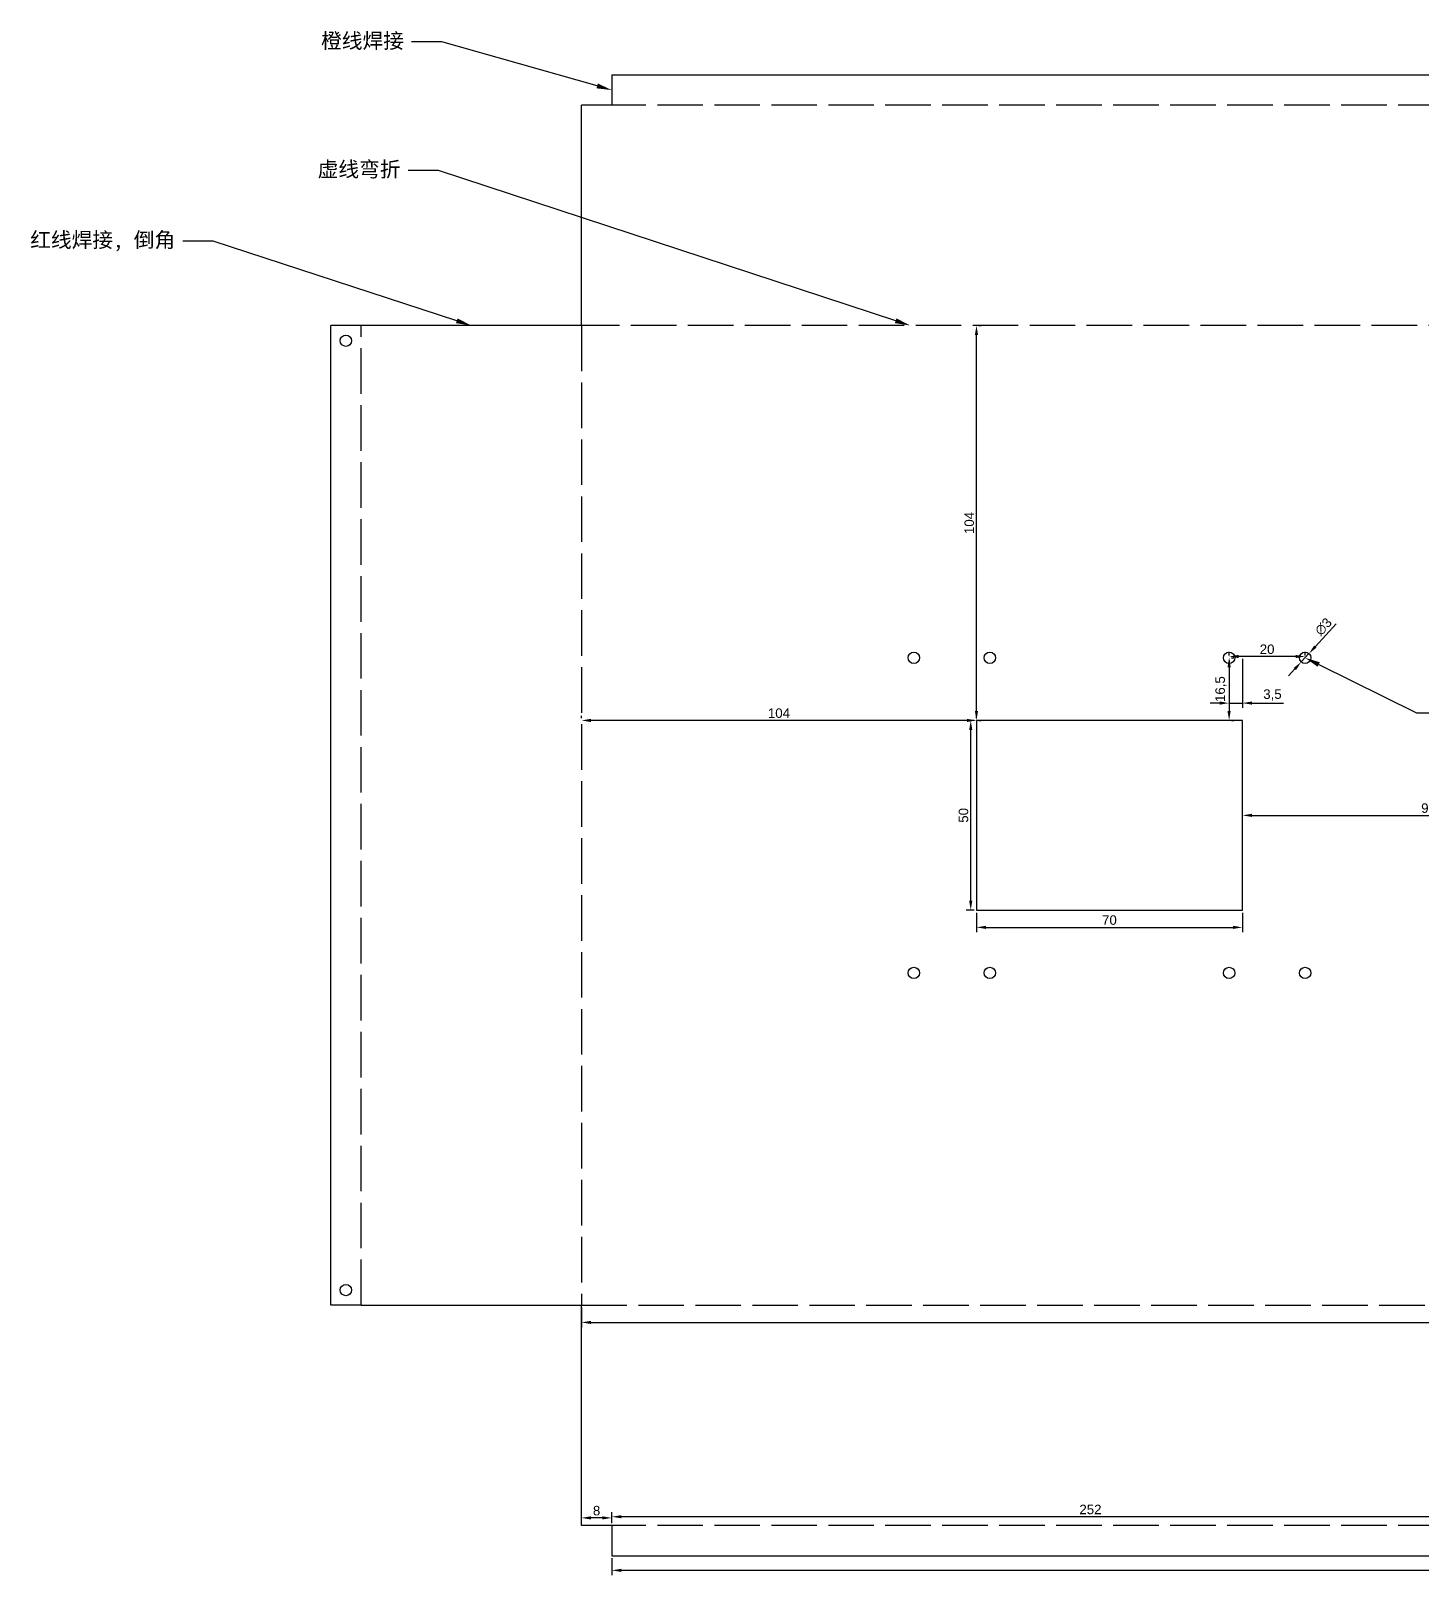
# Model space of a CAD drawing. Header units: millimetres. Extents: x -29 to 1428, y 56 to 507.
# Drawn here: x -28.9 to 337, y 56.3 to 462.9 of the extents above; entities that cross this region are included whole.
import ezdxf
from ezdxf import colors
from ezdxf.entities.mleader import LeaderData, LeaderLine
from ezdxf.math import Vec2, Vec3

# ---------------------------------------------------------------- set-up
doc = ezdxf.new("R2010")
doc.units = ezdxf.units.MM
doc.linetypes.add('ACAD_ISO02W100', pattern=[15, 12, -3])
doc.styles.get("Standard").update_dxf_attribs({"font": 'arial.ttf'})
doc.dimstyles.new('ISO-25', dxfattribs={"dimtxt": 2.5, "dimasz": 2.5, "dimexe": 1.25, "dimexo": 0.625, "dimtad": 1, "dimtxsty": 'Standard', "dimcen": 2.5, "dimadec": 0, "dimazin": 0, "dimtfac": 1, "dimtmove": 0, "dimatfit": 3, "dimfxl": 1, "dimarcsym": 0})

# ---------------------------------------------------------------- blocks, each defined once
blk = doc.blocks.new('*D38')
at = {"color": 0, "lineweight": -2, "transparency": 16777216}
for p, q in [((116, 281.98), (116, 282.61)), ((217.5, 281.36), (118.5, 281.36)), ((220, 281.98), (220, 282.61))]:
    blk.add_line(p, q, dxfattribs=at)
at = {"color": 0, "transparency": 16777216}
for points in [[(118.5, 281.77), (118.5, 280.94), (116, 281.36)], [(217.5, 281.77), (217.5, 280.94), (220, 281.36)]]:
    blk.add_solid(points, dxfattribs=at)
at = {"layer": 'Defpoints', "color": 0, "transparency": 16777216}
for p in [(116, 281.36), (116, 281.36), (220, 281.36)]:
    blk.add_point(p, dxfattribs=at)
at = {"color": 0, "transparency": 16777216, "insert": (168, 283.26), "char_height": 2.5, "attachment_point": 5}
blk.add_mtext('104', dxfattribs=at)
blk = doc.blocks.new('*D39')
at = {"color": 0, "lineweight": -2, "transparency": 16777216}
for p, q in [((220, 283.86), (220, 382.86)), ((220.63, 385.36), (221.25, 385.36)), ((220.63, 281.36), (221.25, 281.36))]:
    blk.add_line(p, q, dxfattribs=at)
at = {"color": 0, "transparency": 16777216}
for points in [[(219.58, 382.86), (220.42, 382.86), (220, 385.36)], [(219.58, 283.86), (220.42, 283.86), (220, 281.36)]]:
    blk.add_solid(points, dxfattribs=at)
at = {"layer": 'Defpoints', "color": 0, "transparency": 16777216}
for p in [(220, 385.36), (220, 385.36), (220, 281.36)]:
    blk.add_point(p, dxfattribs=at)
at = {"color": 0, "transparency": 16777216, "insert": (218.1, 333.36), "char_height": 2.5, "attachment_point": 5, "rotation": 90}
blk.add_mtext('104', dxfattribs=at)
blk = doc.blocks.new('*D40')
at = {"color": 0, "lineweight": -2, "transparency": 16777216}
for p, q in [((286.5, 298.48), (286.5, 299.44)), ((304, 298.19), (289, 298.19)), ((306.5, 298.48), (306.5, 299.44))]:
    blk.add_line(p, q, dxfattribs=at)
at = {"color": 0, "transparency": 16777216}
for points in [[(289, 298.61), (289, 297.77), (286.5, 298.19)], [(304, 298.61), (304, 297.77), (306.5, 298.19)]]:
    blk.add_solid(points, dxfattribs=at)
at = {"layer": 'Defpoints', "color": 0, "transparency": 16777216}
for p in [(286.5, 298.19), (286.5, 297.86), (306.5, 297.86)]:
    blk.add_point(p, dxfattribs=at)
at = {"color": 0, "transparency": 16777216, "insert": (296.5, 300.09), "char_height": 2.5, "attachment_point": 5}
blk.add_mtext('20', dxfattribs=at)
blk = doc.blocks.new('*D41')
at = {"color": 0, "lineweight": -2, "transparency": 16777216}
for p, q in [((287.13, 297.86), (287.75, 297.86)), ((286.5, 295.36), (286.5, 283.86)), ((287.13, 281.36), (287.75, 281.36))]:
    blk.add_line(p, q, dxfattribs=at)
at = {"color": 0, "transparency": 16777216}
for points in [[(286.08, 295.36), (286.92, 295.36), (286.5, 297.86)], [(286.08, 283.86), (286.92, 283.86), (286.5, 281.36)]]:
    blk.add_solid(points, dxfattribs=at)
at = {"layer": 'Defpoints', "color": 0, "transparency": 16777216}
for p in [(286.5, 297.86), (286.5, 281.36), (286.5, 281.36)]:
    blk.add_point(p, dxfattribs=at)
at = {"color": 0, "transparency": 16777216, "insert": (284.37, 289.61), "char_height": 2.5, "attachment_point": 5, "rotation": 90}
blk.add_mtext('16,5', dxfattribs=at)
blk = doc.blocks.new('*D42')
at = {"color": 0, "lineweight": -2, "transparency": 16777216}
for p, q in [((314.68, 306.78), (309.2, 300.81)), ((305.49, 296.75), (307.51, 298.96)), ((303.8, 294.91), (302.11, 293.07))]:
    blk.add_line(p, q, dxfattribs=at)
at = {"color": 0, "transparency": 16777216}
for points in [[(308.9, 301.09), (309.51, 300.52), (307.51, 298.96)], [(303.49, 295.19), (304.1, 294.63), (305.49, 296.75)]]:
    blk.add_solid(points, dxfattribs=at)
at = {"layer": 'Defpoints', "color": 0, "transparency": 16777216}
for p in [(307.51, 298.96), (305.49, 296.75)]:
    blk.add_point(p, dxfattribs=at)
at = {"color": 0, "transparency": 16777216, "insert": (311.34, 306.05), "char_height": 2.5, "attachment_point": 5, "rotation": 47.4733}
blk.add_mtext('∅3', dxfattribs=at)
blk = doc.blocks.new('*D58')
at = {"color": 0, "lineweight": -2, "transparency": 16777216}
for p, q in [((124, 69.98), (124, 72.9)), ((373.5, 71.65), (126.5, 71.65)), ((376, 69.98), (376, 72.9))]:
    blk.add_line(p, q, dxfattribs=at)
at = {"color": 0, "transparency": 16777216}
for points in [[(126.5, 72.07), (126.5, 71.24), (124, 71.65)], [(373.5, 72.07), (373.5, 71.24), (376, 71.65)]]:
    blk.add_solid(points, dxfattribs=at)
at = {"layer": 'Defpoints', "color": 0, "transparency": 16777216}
for p in [(124, 71.65), (124, 69.36), (376, 69.36)]:
    blk.add_point(p, dxfattribs=at)
at = {"color": 0, "transparency": 16777216, "insert": (250, 73.56), "char_height": 2.5, "attachment_point": 5}
blk.add_mtext('252', dxfattribs=at)
blk = doc.blocks.new('*D60')
at = {"color": 0, "lineweight": -2, "transparency": 16777216}
for p, q in [((124, 60.73), (124, 56.28)), ((625.5, 57.53), (126.5, 57.53)), ((628, 60.73), (628, 56.28))]:
    blk.add_line(p, q, dxfattribs=at)
at = {"color": 0, "transparency": 16777216}
for points in [[(126.5, 57.95), (126.5, 57.12), (124, 57.53)], [(625.5, 57.95), (625.5, 57.12), (628, 57.53)]]:
    blk.add_solid(points, dxfattribs=at)
at = {"layer": 'Defpoints', "color": 0, "transparency": 16777216}
for p in [(124, 61.36), (628, 61.36), (124, 57.53)]:
    blk.add_point(p, dxfattribs=at)
at = {"color": 0, "transparency": 16777216, "insert": (376, 59.44), "char_height": 2.5, "attachment_point": 5}
blk.add_mtext('504', dxfattribs=at)
blk = doc.blocks.new('*D62')
at = {"color": 0, "lineweight": -2, "transparency": 16777216}
for p, q in [((290, 256.98), (290, 257.61)), ((292.5, 256.36), (385.5, 256.36)), ((388, 256.98), (388, 257.61))]:
    blk.add_line(p, q, dxfattribs=at)
at = {"color": 0, "transparency": 16777216}
for points in [[(292.5, 256.77), (292.5, 255.94), (290, 256.36)], [(385.5, 256.77), (385.5, 255.94), (388, 256.36)]]:
    blk.add_solid(points, dxfattribs=at)
at = {"layer": 'Defpoints', "color": 0, "transparency": 16777216}
for p in [(290, 256.36), (388, 256.36), (388, 256.36)]:
    blk.add_point(p, dxfattribs=at)
at = {"color": 0, "transparency": 16777216, "insert": (339, 258.26), "char_height": 2.5, "attachment_point": 5}
blk.add_mtext('98', dxfattribs=at)
blk = doc.blocks.new('*D69')
at = {"color": 0, "lineweight": -2, "transparency": 16777216}
for p, q in [((220, 230.73), (220, 225.61)), ((290, 230.73), (290, 225.61)), ((222.5, 226.86), (287.5, 226.86))]:
    blk.add_line(p, q, dxfattribs=at)
at = {"color": 0, "transparency": 16777216}
for points in [[(222.5, 227.28), (222.5, 226.45), (220, 226.86)], [(287.5, 227.28), (287.5, 226.45), (290, 226.86)]]:
    blk.add_solid(points, dxfattribs=at)
at = {"layer": 'Defpoints', "color": 0, "transparency": 16777216}
for p in [(220, 231.36), (290, 231.36), (290, 226.86)]:
    blk.add_point(p, dxfattribs=at)
at = {"color": 0, "transparency": 16777216, "insert": (255, 228.77), "char_height": 2.5, "attachment_point": 5}
blk.add_mtext('70', dxfattribs=at)
blk = doc.blocks.new('*D70')
at = {"color": 0, "lineweight": -2, "transparency": 16777216}
for p, q in [((219.38, 281.36), (217.24, 281.36)), ((218.49, 233.86), (218.49, 278.86)), ((219.38, 231.36), (217.24, 231.36))]:
    blk.add_line(p, q, dxfattribs=at)
at = {"color": 0, "transparency": 16777216}
for points in [[(218.07, 278.86), (218.9, 278.86), (218.49, 281.36)], [(218.07, 233.86), (218.9, 233.86), (218.49, 231.36)]]:
    blk.add_solid(points, dxfattribs=at)
at = {"layer": 'Defpoints', "color": 0, "transparency": 16777216}
for p in [(218.49, 281.36), (220, 281.36), (220, 231.36)]:
    blk.add_point(p, dxfattribs=at)
at = {"color": 0, "transparency": 16777216, "insert": (216.58, 256.36), "char_height": 2.5, "attachment_point": 5, "rotation": 90}
blk.add_mtext('50', dxfattribs=at)
blk = doc.blocks.new('*D71')
at = {"color": 0, "lineweight": -2, "transparency": 16777216}
for p, q in [((116, 126.73), (116, 121.58)), ((636, 126.73), (636, 121.58)), ((118.5, 122.83), (633.5, 122.83))]:
    blk.add_line(p, q, dxfattribs=at)
at = {"color": 0, "transparency": 16777216}
for points in [[(118.5, 123.24), (118.5, 122.41), (116, 122.83)], [(633.5, 123.24), (633.5, 122.41), (636, 122.83)]]:
    blk.add_solid(points, dxfattribs=at)
at = {"layer": 'Defpoints', "color": 0, "transparency": 16777216}
for p in [(116, 127.36), (636, 127.36), (636, 122.83)]:
    blk.add_point(p, dxfattribs=at)
at = {"color": 0, "transparency": 16777216, "insert": (376, 124.73), "char_height": 2.5, "attachment_point": 5}
blk.add_mtext('520', dxfattribs=at)
blk = doc.blocks.new('*D72')
at = {"color": 0, "lineweight": -2, "transparency": 16777216}
for p, q in [((116, 69.98), (116, 72.6)), ((121.5, 71.35), (118.5, 71.35)), ((124, 69.98), (124, 72.6))]:
    blk.add_line(p, q, dxfattribs=at)
at = {"color": 0, "transparency": 16777216}
for points in [[(118.5, 71.77), (118.5, 70.94), (116, 71.35)], [(121.5, 71.77), (121.5, 70.94), (124, 71.35)]]:
    blk.add_solid(points, dxfattribs=at)
at = {"layer": 'Defpoints', "color": 0, "transparency": 16777216}
for p in [(116, 71.35), (116, 69.36), (124, 69.36)]:
    blk.add_point(p, dxfattribs=at)
at = {"color": 0, "transparency": 16777216, "insert": (120, 73.25), "char_height": 2.5, "attachment_point": 5}
blk.add_mtext('8', dxfattribs=at)
blk = doc.blocks.new('*D174')
at = {"color": 0, "lineweight": -2, "transparency": 16777216}
for p, q in [((286.5, 297.23), (286.5, 284.67)), ((290, 297.56), (290, 284.67)), ((284, 285.92), (281.5, 285.92)), ((286.5, 285.92), (290, 285.92)), ((292.5, 285.92), (300.82, 285.92))]:
    blk.add_line(p, q, dxfattribs=at)
at = {"color": 0, "transparency": 16777216}
for points in [[(284, 286.34), (284, 285.51), (286.5, 285.92)], [(292.5, 286.34), (292.5, 285.51), (290, 285.92)]]:
    blk.add_solid(points, dxfattribs=at)
at = {"layer": 'Defpoints', "color": 0, "transparency": 16777216}
for p in [(286.5, 297.86), (290, 298.19), (290, 285.92)]:
    blk.add_point(p, dxfattribs=at)
at = {"color": 0, "transparency": 16777216, "insert": (297.91, 288.05), "char_height": 2.5, "attachment_point": 5}
blk.add_mtext('3,5', dxfattribs=at)

msp = doc.modelspace()

# ---------------------------------------------------------------- linework, layer by layer
at = {"color": 30, "true_color": 0xf26722}
for p, q in [((124, 451.35725), (124, 443.35725)), ((58, 385.35725), (50, 385.35725)), ((58, 127.35725), (50, 127.35725)), ((124, 69.35725), (124, 61.35725))]:
    msp.add_line(p, q, dxfattribs=at)
for p, q in [((124, 451.35725), (628, 451.35725)), ((124, 443.35725), (116, 443.35725)), ((50, 127.35725), (50, 385.35725)), ((290, 281.35725), (220, 281.35725)), ((220, 281.35725), (220, 231.35725)), ((290, 231.35725), (290, 281.35725)), ((220, 231.35725), (290, 231.35725)), ((124, 69.35725), (116, 69.35725)), ((124, 61.35725), (628, 61.35725))]:
    msp.add_line(p, q)
at = {"color": 22, "true_color": 0xcd2027}
for p, q in [((116, 385.35725), (116, 443.35725)), ((116, 385.35725), (58, 385.35725)), ((58, 127.35725), (116, 127.35725)), ((116, 69.35725), (116, 127.35725))]:
    msp.add_line(p, q, dxfattribs=at)
at = {"linetype": 'ACAD_ISO02W100'}
for p, q in [((628, 443.35725), (124, 443.35725)), ((58, 127.35725), (58, 385.35725)), ((636, 385.35725), (116, 385.35725)), ((116, 385.35725), (116, 127.35725)), ((116, 127.35725), (636, 127.35725)), ((628, 69.35725), (124, 69.35725))]:
    msp.add_line(p, q, dxfattribs=at)
for centre in [(54, 381.35725), (203.5, 297.85725), (223.5, 297.85725), (286.5, 297.85725), (306.5, 297.85725), (203.5, 214.85725), (223.5, 214.85725), (286.5, 214.85725), (306.5, 214.85725), (54, 131.35725)]:
    msp.add_circle(centre, 1.5)

# ---------------------------------------------------------------- dimensions: what is measured, and where the dimension line sits
for base, p1, p2, picture, middle in [((220, 385.35725), (220, 281.35725), (220, 385.35725), '*D39', (218.09857, 333.35725)), ((286.5, 281.35725), (286.5, 297.85725), (286.5, 281.35725), '*D41', (284.37261, 289.60725)), ((218.48567, 281.35725), (220, 231.35725), (220, 281.35725), '*D70', (216.58424, 256.35725))]:
    dim = msp.add_linear_dim(base=base, p1=p1, p2=p2, angle=90, dimstyle='ISO-25')
    dim.commit()
    dim.dimension.update_dxf_attribs({"geometry": picture, "text_midpoint": middle})
dim = msp.add_diameter_dim_2p(p1=(305.4861, 296.75181), p2=(307.5139, 298.9627), dimstyle='ISO-25')
dim.commit()
dim.dimension.update_dxf_attribs({"geometry": '*D42', "text_midpoint": (311.33635, 306.04675)})
for base, p1, p2, picture, middle in [((286.5, 298.18877), (306.5, 297.85725), (286.5, 297.85725), '*D40', (296.5, 300.09021)), ((290, 285.9248), (286.5, 297.85725), (290, 298.18877), '*D174', (297.90928, 288.05218)), ((116, 281.35725), (220, 281.35725), (116, 281.35725), '*D38', (168, 283.25869)), ((388, 256.35725), (290, 256.35725), (388, 256.35725), '*D62', (339, 258.25869)), ((290, 226.86406), (220, 231.35725), (290, 231.35725), '*D69', (255, 228.7655)), ((636, 122.82613), (116, 127.35725), (636, 127.35725), '*D71', (376, 124.72756)), ((116, 71.35298), (124, 69.35725), (116, 69.35725), '*D72', (120, 73.25441)), ((124, 71.65368), (376, 69.35725), (124, 69.35725), '*D58', (250, 73.55511)), ((124, 57.53373), (628, 61.35725), (124, 61.35725), '*D60', (376, 59.43516))]:
    dim = msp.add_linear_dim(base=base, p1=p1, p2=p2, dimstyle='ISO-25')
    dim.commit()
    dim.dimension.update_dxf_attribs({"geometry": picture, "text_midpoint": middle})

# ---------------------------------------------------------------- leaders
ml = msp.add_multileader_mtext('Standard')
ml.set_content('{\\fSimSun|b0|i0|c134|p2;橙线焊接}', color=256)
ml.set_leader_properties()
ml.build(insert=Vec2(0, 0))
ctx = ml.context
ctx.base_point, ctx.plane_origin = Vec3(44.83085, 460.04855), Vec3(124, 447.35725)
ctx.text_align_type, ctx.attachment_type = 2, 2
notes = []
notes.append((ctx, [(0, (1, 1, 0), (79.28895, 460.04855), (-1, 0), 8, [(0, [(124, 447.35725)], 0, [])])]))
ctx.mtext.insert, ctx.mtext.alignment, ctx.mtext.flow_direction = Vec3(69.28895, 462.35023), 3, 5
ml = msp.add_multileader_mtext('Standard')
ml.set_content('{\\fSimSun|b0|i0|c134|p2;虚线弯折}', color=256)
ml.set_leader_properties()
ml.build(insert=Vec2(0, 0))
ctx = ml.context
ctx.base_point, ctx.plane_origin = Vec3(44.00846, 426.20143), Vec3(202.53623, 385.35725)
ctx.text_align_type, ctx.attachment_type = 2, 2
notes.append((ctx, [(0, (1, 1, 0), (78.37718, 426.20143), (-1, 0), 8, [(0, [(202.53623, 385.35725)], 0, [])])]))
ctx.mtext.insert, ctx.mtext.alignment, ctx.mtext.flow_direction = Vec3(68.37718, 428.49193), 3, 5
ml = msp.add_multileader_mtext('Standard')
ml.set_content('{\\fSimSun|b0|i0|c134|p2;红线焊接\\fSimSun|b0|i0|c0|p2;, \\fSimSun|b0|i0|c134|p2;倒角}', color=256)
ml.set_leader_properties()
ml.build(insert=Vec2(0, 0))
ctx = ml.context
ctx.base_point, ctx.plane_origin = Vec3(-31.89764, 407.58122), Vec3(87, 385.35725)
ctx.text_align_type, ctx.attachment_type = 2, 2
notes.append((ctx, [(0, (1, 1, 0), (19.07443, 407.58122), (-1, 0), 8, [(0, [(87, 385.35725)], 0, [])])]))
ctx.mtext.insert, ctx.mtext.alignment, ctx.mtext.flow_direction = Vec3(9.07443, 409.91642), 3, 5
ml = msp.add_multileader_mtext('Standard')
ml.set_content('{\\fSimSun|b0|i0|c134|p2;圆孔均为}M3{\\fSimSun|b0|i0|c134|p2;螺丝}', color=256)
ml.set_leader_properties()
ml.build(insert=Vec2(0, 0))
ctx = ml.context
ctx.base_point, ctx.plane_origin = Vec3(343.82927, 283.37801), Vec3(306.5, 297.85725)
notes.append((ctx, [(0, (1, 1, 0), (335.82927, 283.37801), (1, 0), 8, [(0, [(306.5, 297.85725)], 0, [])])]))
ctx.mtext.insert, ctx.mtext.flow_direction = Vec3(345.82927, 285.65734), 5
for ctx, leaders in notes:
    for number, flags, end, landing, length, lines in leaders:
        leader = LeaderData()
        leader.index, (leader.has_last_leader_line, leader.has_dogleg_vector, leader.attachment_direction) = number, flags
        leader.last_leader_point, leader.dogleg_vector, leader.dogleg_length = Vec3(end), Vec3(landing), length
        for number, points, colour, breaks in lines:
            line = LeaderLine()
            line.index, line.vertices, line.color, line.breaks = number, Vec3.list(points), colors.encode_raw_color(colour), breaks
            leader.lines.append(line)
        ctx.leaders.append(leader)

doc.saveas('drawing.dxf')
